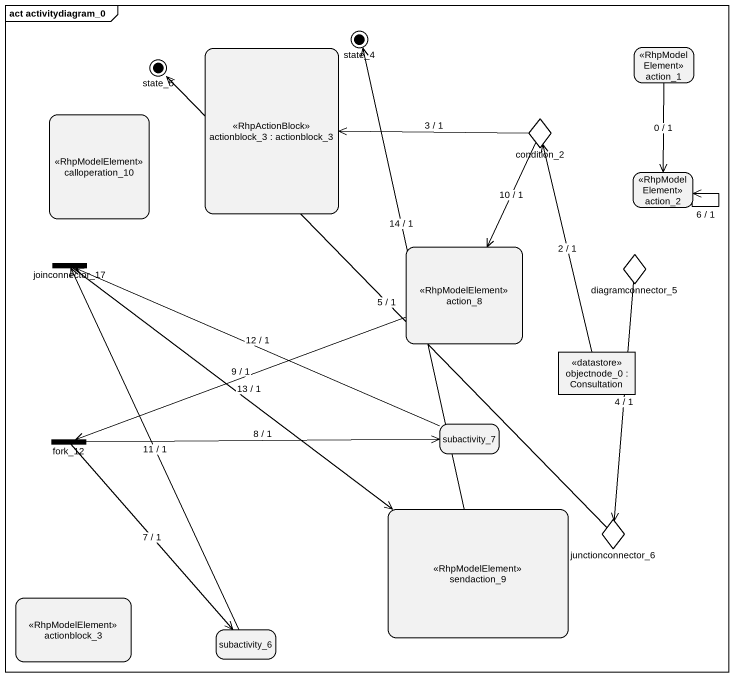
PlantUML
@startuml
mainframe act activitydiagram_0
hide empty description
state state_4 <<end>>
state state_5 <<end>>
state "actionblock_3 : actionblock_3" as actionblock_3 <<RhpActionBlock>>
state action_1 <<RhpModelElement>>
state calloperation_10 <<RhpModelElement>>
state condition_2 <<choice>>
state action_2 <<RhpModelElement>>
state joinconnector_17 <<join>>
state action_8 <<RhpModelElement>>
state diagramconnector_5 <<choice>>
state "objectnode_0 : Consultation" as objectnode_0 <<datastore>>
state subactivity_7
state fork_12 <<fork>>
state sendaction_9 <<RhpModelElement>>
state junctionconnector_6 <<choice>>
state "actionblock_3" as actionblock_3_2 <<RhpModelElement>>
state subactivity_6
action_1 --> action_2 : 0 / 1
condition_2 -left-> actionblock_3 : 3 / 1
condition_2 --> action_8 : 10 / 1
action_2 --> action_2 : 6 / 1
joinconnector_17 --> sendaction_9 : 13 / 1
action_8 -left-> fork_12 : 9 / 1
diagramconnector_5 --> junctionconnector_6 : 4 / 1
objectnode_0 -up-> condition_2 : 2 / 1
subactivity_7 -left-> joinconnector_17 : 12 / 1
fork_12 -right-> subactivity_7 : 8 / 1
fork_12 --> subactivity_6 : 7 / 1
sendaction_9 -up-> state_4 : 14 / 1
junctionconnector_6 -up-> state_5 : 5 / 1
subactivity_6 -up-> joinconnector_17 : 11 / 1
@enduml
